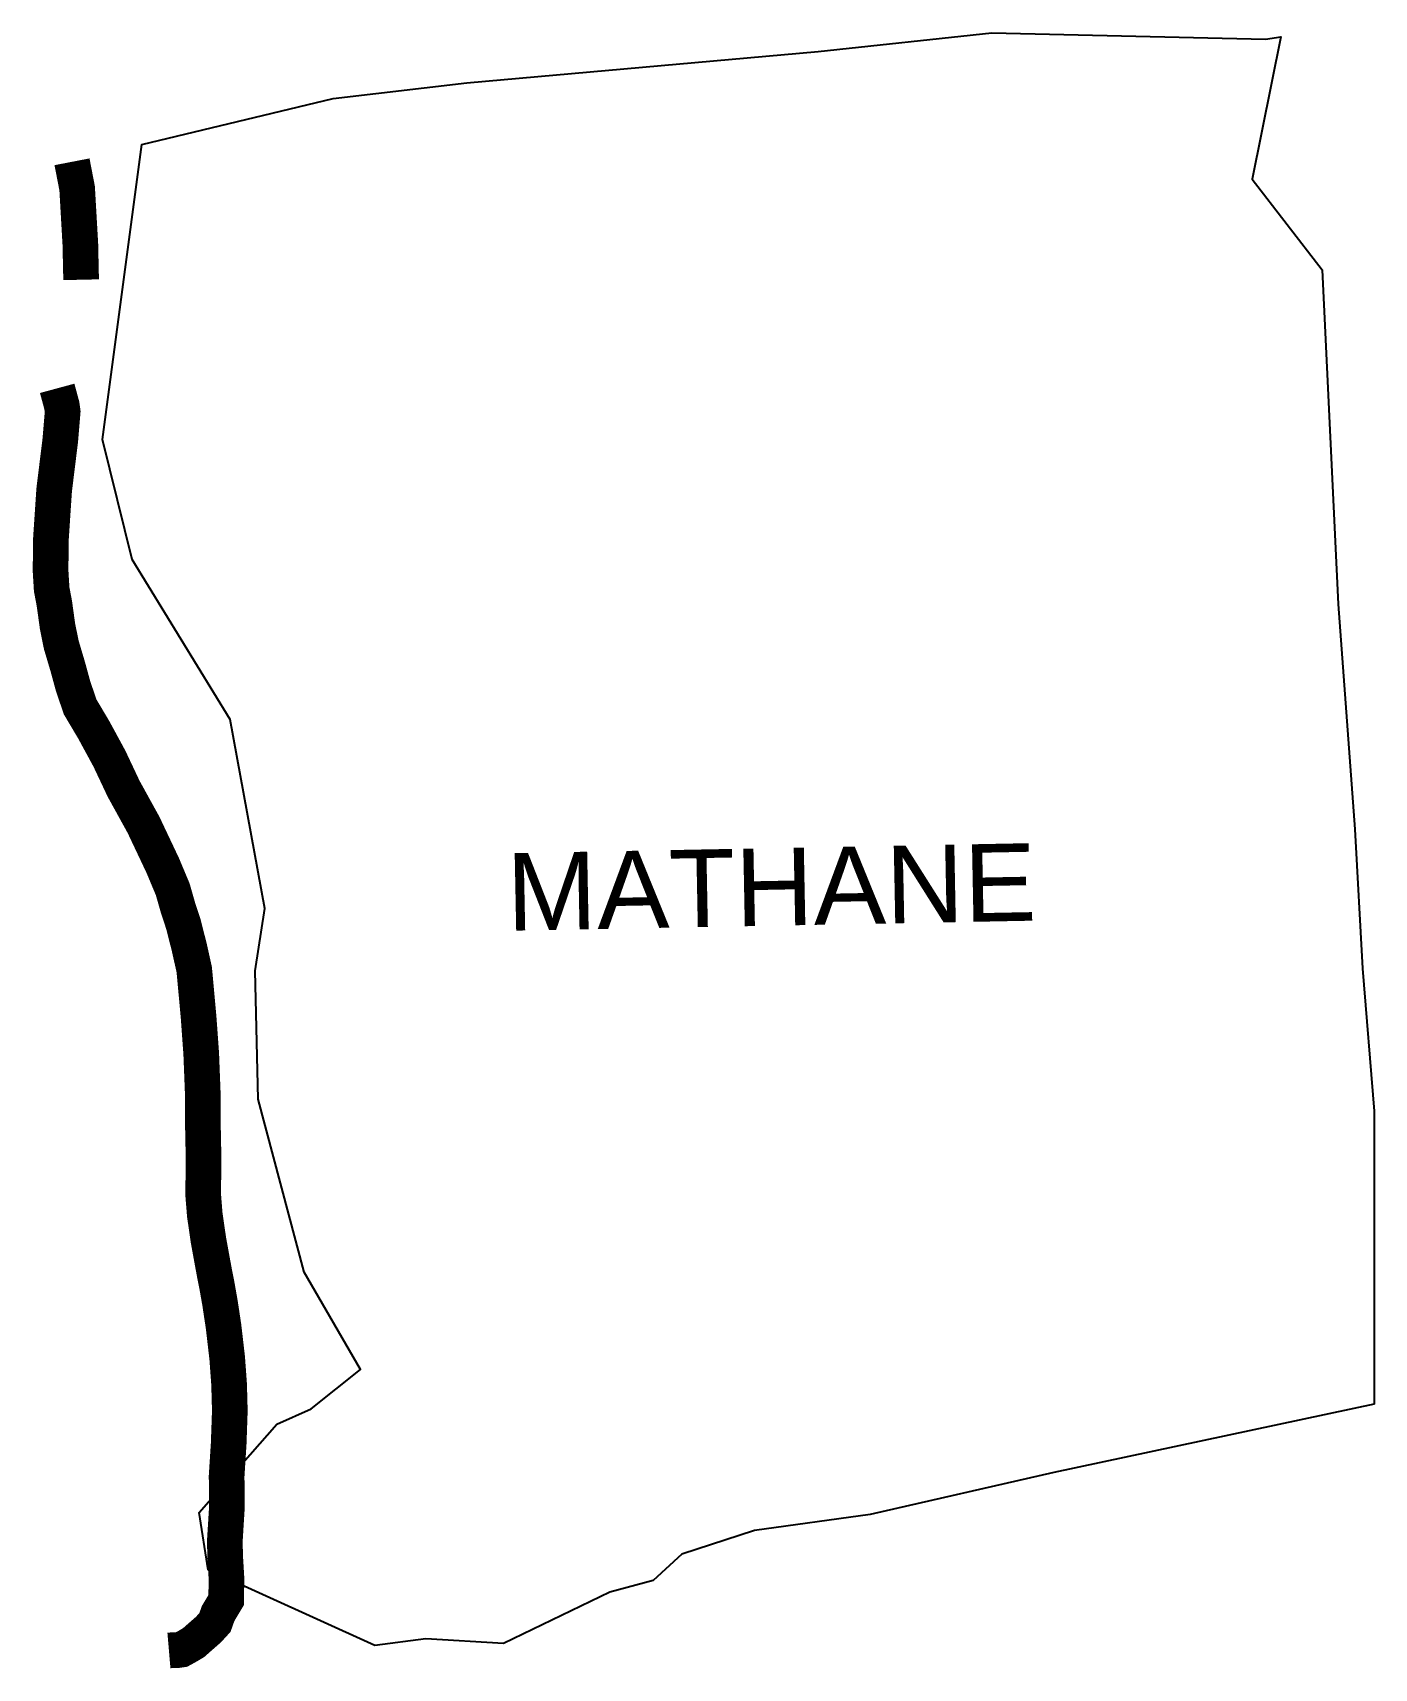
# Model space of a CAD drawing. Header units: metres. Extents: x 260759 to 262640, y 2162864 to 2165157.
import ezdxf

# ---------------------------------------------------------------- set-up
doc = ezdxf.new("R2010")
doc.units = ezdxf.units.M
for name, color, linetype in [('NATURALLY PROTECTED', 3, 'Continuous'), ('village', 4, 'Continuous'), ('VILLAGE NAME', 250, 'Continuous')]:
    doc.layers.add(name, color=color, linetype=linetype)
doc.styles.get("Standard").update_dxf_attribs({"font": 'simplex.shx'})

msp = doc.modelspace()

# ---------------------------------------------------------------- linework, layer by layer
at = {"layer": 'NATURALLY PROTECTED', "const_width": 50, "flags": 128}
msp.add_lwpolyline([(260813.9, 2164976.2), (260821.1, 2164939), (260825.6, 2164860.4), (260826.7, 2164810.8)], dxfattribs=at)
at = {"layer": 'NATURALLY PROTECTED', "flags": 128}
msp.add_lwpolyline([(260793.1, 2164658.5, 50, 50, 0), (260799.6, 2164634.5, 50, 50, 0), (260800.8, 2164625.6, 50, 50, 0), (260797.5, 2164586, 50, 50, 0), (260788.9, 2164516.2, 50, 50, 0), (260784.4, 2164448.4, 50, 50, 0), (260783.8, 2164403, 50, 50, 0), (260785.4, 2164376.6, 50, 50, 0), (260789.1, 2164357.2, 50, 50, 0), (260793.6, 2164324.7, 50, 50, 0), (260798.9, 2164298.6, 50, 50, 0), (260807.8, 2164268.7, 50, 50, 0), (260815.4, 2164240.9, 50, 50, 0), (260825.3, 2164211.8, 50, 50, 0), (260844.4, 2164179.6, 50, 50, 0), (260866.4, 2164139.1, 50, 50, 0), (260886.3, 2164096.9, 50, 50, 0), (260914.2, 2164046.3, 50, 50, 0), (260941.2, 2163989.2, 50, 50, 0), (260955.1, 2163956, 50, 50, 0), (260962.8, 2163929.2, 50, 50, 0), (260970.2, 2163906.7, 50, 50, 0), (260978.4, 2163874.3, 50, 50, 0), (260985.3, 2163843.3, 50, 50, 0), (260988.4, 2163809.5, 50, 50, 0), (260991.4, 2163776.7, 50, 50, 0), (260995.1, 2163725.3, 50, 50, 0), (260997.2, 2163671.4, 50, 50, 0), (260997.3, 2163631.9, 50, 50, 0), (260998.5, 2163572.6, 50, 50, 0), (260997.7, 2163529.1, 50, 50, 0), (261000.1, 2163499.3, 50, 50, 0), (261005.3, 2163463.4, 50, 50, 0), (261013.9, 2163416.4, 50, 50, 0), (261017, 2163400.9, 50, 50, 0), (261021.4, 2163376, 50, 50, 0), (261026.4, 2163342.8, 50, 50, 0), (261031.5, 2163298.8, 50, 50, 0), (261034.2, 2163261.6, 50, 50, 0), (261035.2, 2163224.8, 50, 50, 0), (261033.6, 2163178.5, 50, 50, 0), (261030.7, 2163133, 50, 50, 0), (261031.2, 2163090.7, 50, 50, 0), (261028.1, 2163040.9, 50, 50, 0), (261028.9, 2163016.3, 50, 50, 0), (261030.4, 2162991.3, 50, 50, 0), (261030.2, 2162959.5, 50, 50, 0), (261018.8, 2162940.4, 50, 50, 0), (261014.3, 2162927.7, 50, 50, 0), (261005, 2162917.6, 50, 50, 0), (260994.8, 2162908.7, 50, 50, 0), (260984.4, 2162899.5, 50, 50, 0), (260975.6, 2162894.3, 50, 50, 0), (260967.4, 2162889.8, 50, 50, 0), (260961.3, 2162888.9, 50, 50, 0), (260955.7, 2162889, 50, 50, 0), (260949.8, 2162888.5, 50, 50, 0), (260949.8, 2162888.5, 50, 50, 0), (260949.8, 2162888.5, 50, 50, 0)], format="xyseb", dxfattribs=at)
at = {"layer": 'village'}
msp.add_polyline3d([(262640, 2163234.1, 0), (262190.7, 2163137.9, 0), (261933.1, 2163079.3, 0), (261770.7, 2163056.8, 0), (261669.2, 2163023.8, 0), (261628.8, 2162986.7, 0), (261567.9, 2162970.4, 0), (261418.9, 2162898.5, 0), (261309.9, 2162904.9, 0), (261238.3, 2162895.7, 0), (261004.6, 2163001.7, 0), (260992, 2163082.1, 0), (261101.1, 2163205.8, 0), (261149.2, 2163227.3, 0), (261218.2, 2163282.7, 0), (261139.5, 2163419.2, 0), (261074.8, 2163661.6, 0), (261070.8, 2163841.7, 0), (261084.5, 2163929, 0), (261035.7, 2164194.3, 0), (260898.2, 2164418.4, 0), (260856.6, 2164586.6, 0), (260911.8, 2165000.3, 0), (261180.1, 2165064.9, 0), (261367.7, 2165086.8, 0), (261860.1, 2165131.1, 0), (262103.8, 2165157.2, 0), (262487.4, 2165148.3, 0), (262508.8, 2165151.3, 0), (262468.8, 2164952, 0), (262566.9, 2164824.9, 0), (262589.2, 2164356, 0), (262612.9, 2164040.1, 0), (262623.5, 2163845, 0), (262639.7, 2163644.8, 0)], close=True, dxfattribs=at)

# ---------------------------------------------------------------- texts
at = {"layer": 'VILLAGE NAME', "insert": (261422.2, 2164006.5), "char_height": 108.748, "attachment_point": 1, "rotation": 1.1028}
msp.add_mtext_dynamic_manual_height_columns('{\\fArial|b0|i0|c0|p34;MATHANE}', width=726.929, gutter_width=543.7, heights=[0], dxfattribs=at)

doc.saveas('drawing.dxf')
